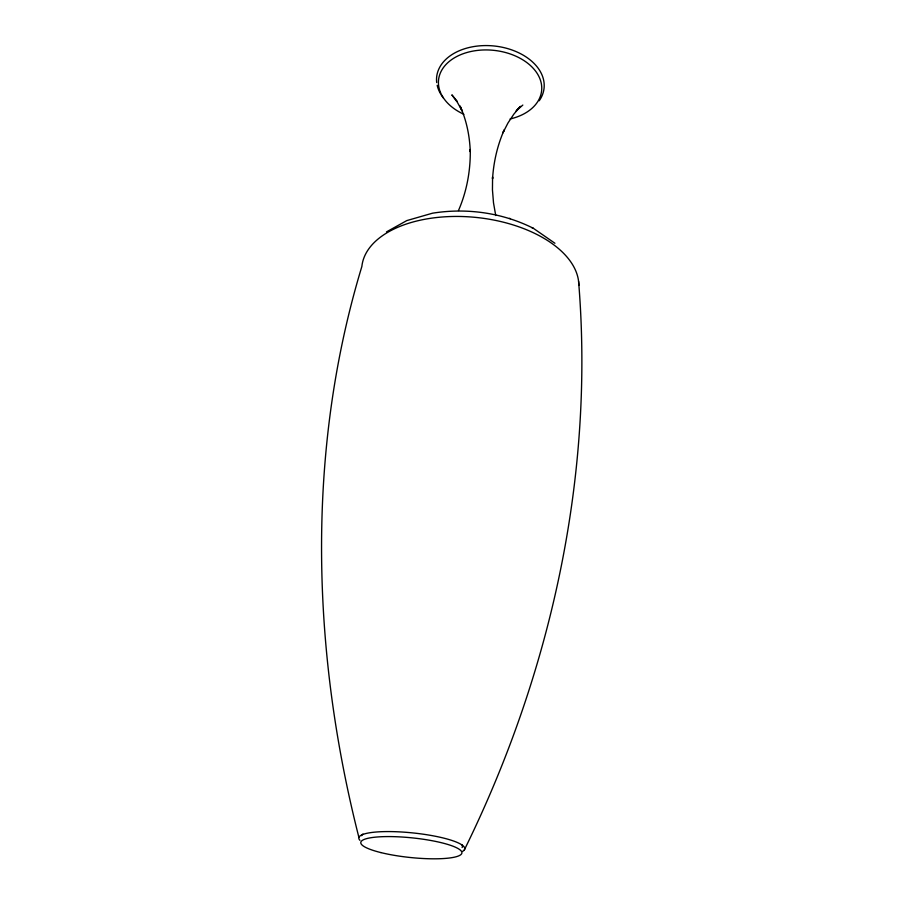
<?xml version="1.0" encoding="UTF-8"?>
<svg xmlns="http://www.w3.org/2000/svg" width="904" height="904" viewBox="0 0 904 904"><rect width="100%" height="100%" fill="white"/><g stroke="black" fill="none" stroke-linecap="round" stroke-linejoin="round"><path stroke-width="1.36" d="M458.475 210.542C466.814 191.377 470.634 170.393 470.261 149.522L470.272 151.714C469.707 136.018 466.554 120.39 460.091 106.028L462.057 110.876L457.424 102.401L451.864 94.863L457.334 101.451M503.302 131.939L504.195 129.95C497.381 145.397 493.595 162.042 492.544 178.879L492.578 176.901L492.454 189.919L493.505 202.835L495.731 215.525M464.362 849.862C550.525 674.734 594.73 476.623 578.583 281.381M502.85 132.933L507.958 123.012L513.867 114.119L520.501 106.322L516.772 110.22M515.845 111.192L522.828 105.067M386.46 231.91L406.811 220.587L432.507 213.197C466.679 207.705 502.308 212.7 533.292 228.26L554.932 243.266M531.823 227.638L533.292 228.26M509.472 218.316L510.342 218.689M358.922 837.499C311.53 651.309 305.71 451.412 361.871 266.454A108.966 60.557 5.9 0 1 473.368 217.175A108.966 60.557 5.9 0 1 578.831 285.381M463.865 114.288A51.822 35.188 5.9 0 1 452.136 59.28A51.822 35.188 5.9 0 1 532.399 67.427A51.822 35.188 5.9 0 1 510.093 118.978M359.939 840.336A53.234 10.475 5.9 0 1 414.258 833.07A53.234 10.475 5.9 0 1 462.441 851.455M361.645 835.691A50.714 10.046 5.9 0 1 362.933 834.064M461.978 844.833A50.714 10.046 5.9 0 1 462.091 847.477M436.7 82.58A54.003 36.77 5.9 0 1 499.822 46.782A54.003 36.77 5.9 0 1 539.225 100.751M443.389 97.971A54.003 36.77 5.9 0 1 441.073 94.671M440.406 93.541A54.003 36.77 5.9 0 1 437.174 85.315M380.934 852.596A50.827 9.865 5.9 0 0 461.537 853.896A50.827 9.865 5.9 0 0 391.579 836.607A50.827 9.865 5.9 0 0 380.934 852.596"/></g></svg>
